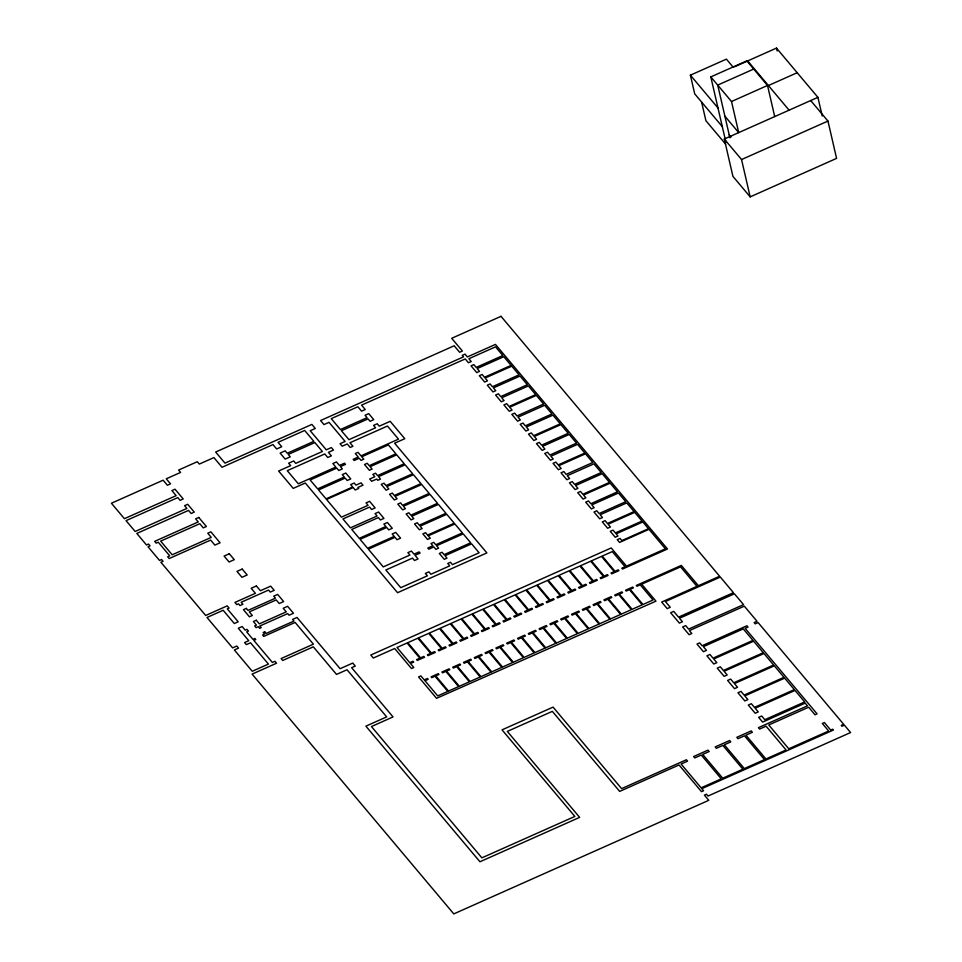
<?xml version="1.0" encoding="UTF-8"?>
<svg xmlns="http://www.w3.org/2000/svg" width="962" height="962" viewBox="0 0 962 962"><rect width="100%" height="100%" fill="white"/><g stroke="black" fill="none" stroke-linecap="round" stroke-linejoin="round"><path stroke-width="1.44" d="M722.306 126.659L694.696 93.831L690.391 75.168L726.394 59.139L733.297 67.34M725.949 142.448L710.81 76.9L746.813 60.859L767.52 85.474L774.711 116.582M734.595 66.763L776.49 48.1L817.904 97.342L822.221 116.005M753.715 69.06L717.712 85.101L729.869 137.734M710.81 76.9L731.517 101.515L767.52 85.474M768.397 85.546L797.197 72.715M810.701 100.541L827.957 121.056L836.579 158.381L750.168 196.873L732.924 176.359L724.302 139.033L817.904 97.342M724.302 139.033L741.558 159.548L827.957 121.056M747.69 60.931L789.105 110.173M690.391 75.168L718.001 107.997M724.903 116.21L738.708 132.624L731.517 101.515M729.208 134.872L731.048 137.061M725.673 144.204L705.904 120.707L701.599 102.044M776.49 48.1L777.164 50.974M741.558 159.548L750.168 196.873M501.022 316.33L451.695 338.299L462.409 351.034L459.632 352.272L454.172 345.779L215.644 452.032L224.976 463.119L311.88 424.41L315.295 428.475L310.221 430.735L326.286 449.831L331.361 447.57L333.465 450.084L328.403 452.344L331.373 455.88L327.753 457.491L324.783 453.956L287.265 470.671L298.304 483.778L335.822 467.075L332.84 463.54L336.459 461.928L339.418 465.452L344.492 463.191L345.478 464.357L340.404 466.618L342.352 468.927L338.804 470.502L336.784 468.109L310.149 479.966L317.64 488.888L344.288 477.02L342.268 474.615L345.803 473.039L350.745 478.92L347.21 480.495L345.19 478.09L318.542 489.959L326.046 498.869L352.681 487L350.661 484.607L354.208 483.032L355.976 485.125L361.039 482.864L362.975 485.161L357.9 487.421L358.742 488.419L355.206 489.995L353.186 487.59L326.539 499.458L341.426 517.171L368.073 505.303L366.053 502.898L369.6 501.322L375.132 507.912L371.597 509.487L369.576 507.082L342.929 518.951L350.433 527.861L377.068 515.993L375.048 513.6L378.595 512.024L383.946 518.386L380.411 519.961L378.391 517.568L351.743 529.437L359.247 538.347L385.882 526.479L383.862 524.074L387.409 522.498L392.28 528.294L388.744 529.87L386.724 527.465L360.077 539.333L367.58 548.244L394.216 536.387L392.195 533.982L395.743 532.407L400.577 538.155L397.029 539.73L395.009 537.325L368.374 549.194L383.261 566.907L409.908 555.038L407.888 552.633L411.423 551.058L414.033 554.16L419.107 551.899L420.093 553.078L415.031 555.339L418.049 558.934L414.514 560.509L412.494 558.116L385.846 569.985L400.745 587.686L427.381 575.817L425.36 573.412L428.908 571.837L430.928 574.242L449.759 565.848L447.739 563.455L450.457 562.241L452.477 564.634L479.124 552.777L471.62 543.855L444.985 555.723L447.005 558.128L444.276 559.343L439.333 553.463L442.051 552.248L444.071 554.653L470.719 542.784L463.227 533.874L436.58 545.743L438.6 548.136L435.882 549.35L433.862 546.945L428.787 549.206L427.801 548.027L432.864 545.779L431 543.554L433.73 542.34L435.75 544.745L462.385 532.876L454.894 523.965L428.246 535.834L430.267 538.239L427.549 539.442L422.871 533.886L425.589 532.671L427.609 535.076L454.256 523.208L446.753 514.297L420.117 526.166L422.138 528.559L419.408 529.773L414.538 523.977L417.255 522.763L419.276 525.168L445.923 513.299L438.419 504.389L411.784 516.257L413.804 518.65L411.075 519.865L406.132 513.997L408.862 512.782L410.882 515.175L437.518 503.306L430.026 494.396L403.379 506.265L405.399 508.67L402.681 509.884L397.799 504.088L400.529 502.873L402.549 505.278L429.184 493.41L421.693 484.499L395.045 496.356L397.065 498.761L394.348 499.975L389.574 494.3L392.304 493.097L394.324 495.49L420.959 483.621L413.468 474.711L386.82 486.58L388.84 488.985L386.123 490.187L381.241 484.403L383.97 483.189L385.99 485.582L412.626 473.725L405.134 464.802L378.487 476.671L380.507 479.076L377.789 480.291L376.731 479.04L371.669 481.289L369.733 478.992L374.807 476.743L372.847 474.41L375.565 473.196L377.585 475.601L404.232 463.732L396.729 454.822L370.093 466.69L372.114 469.083L369.384 470.298L364.514 464.502L367.231 463.287L369.252 465.692L395.899 453.823L388.395 444.913L361.76 456.782L363.78 459.175L361.051 460.389L359.235 458.237L354.16 460.485L353.186 459.319L358.249 457.058L355.291 453.547L358.02 452.332L360.99 455.868L398.496 439.153L387.47 426.034L349.952 442.748L352.922 446.272L350.204 447.486L347.234 443.951L342.159 446.212L340.055 443.71L345.117 441.45L329.052 422.342L323.99 424.603L320.562 420.538L463.504 356.866L462.241 355.375L465.019 354.136L467.376 356.926L495.454 344.42L667.508 548.989L622.51 569.035L621.813 568.217L625.059 566.774L612.289 551.587L602.212 556.084L614.983 571.26L618.217 569.817L618.903 570.634L611.712 573.845L611.014 573.027L614.261 571.584L601.49 556.397L591.414 560.894L604.172 576.07L607.419 574.627L608.104 575.444L600.901 578.655L600.216 577.837L603.451 576.394L590.692 561.207L580.603 565.704L593.374 580.88L596.62 579.437L597.306 580.254L590.103 583.465L589.417 582.647L592.652 581.204L579.882 566.017L569.805 570.514L582.575 585.69L585.81 584.247L586.507 585.076L579.304 588.275L578.619 587.457L581.854 586.014L569.083 570.827L559.006 575.324L571.777 590.5L575.011 589.057L575.709 589.886L568.506 593.085L567.808 592.267L571.055 590.824L558.285 575.649L548.208 580.134L560.978 595.31L564.213 593.867L564.898 594.696L557.707 597.895L557.01 597.077L560.257 595.634L547.486 580.459L537.409 584.944L550.168 600.132L553.415 598.689L554.1 599.506L546.897 602.705L546.212 601.887L549.458 600.444L536.688 585.269L526.599 589.754L539.369 604.942L542.616 603.499L543.302 604.316L536.099 607.527L535.413 606.697L538.648 605.254L525.877 590.079L515.8 594.564L528.571 609.752L531.806 608.309L532.503 609.126L525.3 612.337L524.615 611.507L527.849 610.064L515.079 594.889L505.002 599.374L517.772 614.562L521.007 613.119L521.705 613.936L514.502 617.147L513.804 616.317L517.051 614.874L504.28 599.699L494.203 604.184L506.974 619.372L510.209 617.929L510.894 618.746L503.703 621.957L503.006 621.139L506.252 619.696L493.482 604.509L483.405 608.994L496.164 624.182L499.41 622.739L500.096 623.556L492.893 626.767L492.207 625.949L495.454 624.506L482.683 609.319L472.595 613.816L485.365 628.992L488.612 627.549L489.297 628.366L482.094 631.577L481.409 630.759L484.644 629.316L471.873 614.129L461.796 618.626L474.567 633.802L477.801 632.359L478.499 633.176L471.296 636.387L470.61 635.569L473.845 634.126L461.075 618.939L450.998 623.436L463.768 638.612L467.003 637.169L467.7 637.986L460.497 641.197L459.8 640.379L463.047 638.936L450.276 623.749L440.199 628.246L452.97 643.422L456.204 641.979L456.89 642.796L449.699 646.007L449.001 645.189L452.248 643.746L439.478 628.559L429.401 633.056L442.159 648.232L445.406 646.789L446.091 647.618L438.888 650.817L438.203 649.999L441.45 648.556L428.679 633.369L418.59 637.866L431.361 653.042L434.608 651.599L435.293 652.428L428.09 655.627L427.405 654.809L430.639 653.366L417.869 638.191L407.792 642.676L420.562 657.852L423.797 656.409L424.495 657.238L417.292 660.437L416.606 659.619L419.841 658.176L407.07 643.001L396.993 647.486L409.764 662.674L412.999 661.231L413.696 662.048L410.449 663.491L413.816 667.496L411.495 668.53L394.673 648.52L373.316 658.032L370.791 655.026L611.207 547.943L626.502 566.125L665.379 548.809L648.989 529.316L619.564 542.424L617.243 539.658L620.021 538.419L621.837 540.584L648.484 528.715L642.808 521.969L616.161 533.838L617.989 536.002L615.211 537.241L610.269 531.361L613.047 530.122L615.391 532.924L642.039 521.055L634.728 512.361L608.092 524.23L610.437 527.02L607.659 528.258L602.308 521.897L605.086 520.658L607.431 523.448L634.078 511.592L626.767 502.898L600.132 514.766L602.477 517.556L599.699 518.795L593.987 512.012L596.765 510.774L599.122 513.564L625.757 501.695L618.458 493.013L591.81 504.882L594.155 507.671L591.377 508.91L585.702 502.152L588.479 500.925L590.824 503.715L617.472 491.847L610.161 483.164L583.525 495.021L585.87 497.823L583.092 499.062L577.741 492.688L580.519 491.45L582.864 494.252L609.511 482.383L602.2 473.701L575.565 485.557L577.909 488.359L575.132 489.586L569.456 482.84L572.234 481.601L574.579 484.391L601.214 472.522L593.915 463.84L567.267 475.709L569.624 478.499L566.846 479.737L561.026 472.811L563.804 471.572L566.149 474.362L592.784 462.506L585.485 453.811L558.838 465.68L561.195 468.47L558.417 469.709L553.066 463.347L555.844 462.109L558.188 464.899L584.824 453.042L577.525 444.348L550.877 456.216L553.234 459.006L550.456 460.245L544.745 453.463L547.522 452.224L549.867 455.014L576.515 443.145L569.215 434.463L542.568 446.332L544.913 449.122L542.135 450.36L536.459 443.602L539.237 442.376L541.582 445.165L568.229 433.297L560.918 424.615L534.283 436.471L536.628 439.273L533.85 440.5L528.499 434.139L531.277 432.9L533.621 435.702L560.269 423.833L552.958 415.151L526.322 427.008L528.667 429.81L525.889 431.036L520.202 424.29L522.979 423.052L525.336 425.841L551.972 413.973L544.672 405.291L518.025 417.159L520.37 419.949L517.592 421.188L511.868 414.382L514.646 413.143L517.003 415.933L543.638 404.064L536.339 395.382L509.692 407.251L512.049 410.04L509.271 411.279L503.908 404.918L506.697 403.679L509.042 406.469L535.678 394.6L528.378 385.918L501.731 397.787L504.088 400.577L501.31 401.815L495.598 395.033L498.376 393.795L500.721 396.584L527.368 384.716L520.057 376.034L493.422 387.902L495.767 390.692L492.989 391.931L487.313 385.173L490.091 383.934L492.436 386.724L519.071 374.855L511.772 366.173L485.125 378.042L487.481 380.832L484.704 382.07L479.353 375.709L482.13 374.471L484.475 377.26L511.111 365.392L503.811 356.71L477.164 368.578L479.521 371.368L476.743 372.607L471.055 365.849L473.833 364.61L476.19 367.412L502.825 355.543L495.526 346.861L468.879 358.718L471.224 361.52L468.446 362.746L465.235 358.934L361.544 405.122L365.247 409.523L361.58 411.159L357.876 406.758L331.241 418.626L340.416 429.533L367.063 417.676L365.043 415.271L368.711 413.636L373.761 419.648L370.093 421.284L368.073 418.879L341.438 430.748L348.929 439.658L375.577 427.801L373.557 425.396L377.224 423.761L379.268 426.19L390.175 421.332L404.786 438.696L394.624 443.217L486.88 552.909L397.559 592.7L305.291 483.008L293.23 488.383L278.619 471.019L290.692 465.644L288.648 463.215L293.711 460.954L295.731 463.359L322.378 451.491L314.875 442.58L288.239 454.449L290.259 456.854L285.185 459.102L280.134 453.09L285.197 450.829L287.217 453.234L313.852 441.366L304.677 430.459L278.042 442.328L281.734 446.729L276.671 448.977L272.967 444.576L222.042 467.267L213.901 457.587L199.302 464.081L197.306 461.712L178.595 470.045L180.591 472.414L166.27 478.799L170.514 483.862L167.4 485.245L163.155 480.194L111.412 503.234L124.399 518.686L176.142 495.646L171.897 490.584L175.012 489.201L183.213 498.953L180.098 500.348L177.79 497.594L126.046 520.646L135.161 531.481L186.905 508.429L184.596 505.687L187.71 504.304L194.276 512.109L191.161 513.492L188.552 510.389L136.808 533.441L146.513 544.985L148.569 544.059L150.072 545.839L148.016 546.753L159.512 560.437L161.568 559.523L163.047 561.279L160.894 562.229L205.676 615.464L227.212 605.868L229.064 608.068L227.297 608.85L238.191 621.801L234.307 623.52L223.16 610.269L206.998 617.472L232.6 647.895L236.76 646.043L238.516 648.123L234.355 649.987L252.26 671.272L268.422 664.081L250.505 642.784L246.344 644.636L244.588 642.556L248.761 640.704L238.299 628.27L242.183 626.551L245.202 630.146L246.969 629.352L248.424 631.084L246.657 631.878L252.934 639.333L254.906 638.455L255.772 639.489L253.8 640.367L272.378 662.457L274.952 661.315L276.551 663.215L252.104 674.109L453.787 913.9L708.766 800.324L704.4 795.129L706.481 794.203L708.02 796.043L850.588 732.539L844.383 725.144L841.942 726.238L841.245 725.42L843.686 724.326L758.104 622.57L755.23 623.857L754.148 622.57L757.022 621.284L744.299 606.156L689.381 630.615L691.81 633.501L689.117 634.692L682.635 626.983L685.678 625.625L688.612 629.112L743.53 604.641L734.415 593.807L679.497 618.265L682.419 621.753L679.376 623.111L670.646 612.734L673.701 611.375L678.523 617.123L733.441 592.664L720.334 577.068L665.415 601.527L670.249 607.275L667.195 608.633L661.676 602.068L696.957 586.351L680.567 566.858L641.678 584.187L655.952 601.154L436.556 698.328L418.566 676.935L420.887 675.901L424.254 679.906L427.501 678.463L428.186 679.28L424.951 680.723L437.71 695.899L447.799 691.413L435.028 676.238L431.782 677.681L431.096 676.851L438.299 673.653L438.985 674.47L435.75 675.913L448.52 691.089L458.597 686.603L445.827 671.416L442.592 672.859L441.895 672.041L449.098 668.843L449.783 669.66L446.548 671.103L459.319 686.279L469.396 681.793L456.625 666.606L453.391 668.049L452.693 667.231L459.896 664.02L460.594 664.85L457.347 666.293L470.117 681.469L480.194 676.983L467.424 661.796L464.189 663.239L463.504 662.421L470.695 659.211L471.392 660.04L468.145 661.483L480.916 676.659L491.005 672.173L478.234 656.986L474.987 658.429L474.302 657.611L481.505 654.4L482.19 655.23L478.956 656.673L491.714 671.849L501.803 667.363L489.033 652.176L485.786 653.619L485.101 652.801L492.303 649.591L492.989 650.408L489.754 651.851L502.525 667.039L512.602 662.553L499.831 647.366L496.596 648.809L495.899 647.991L503.102 644.78L503.787 645.598L500.553 647.041L513.323 662.229L523.4 657.731L510.63 642.556L507.395 643.999L506.697 643.181L513.9 639.971L514.598 640.788L511.351 642.231L524.122 657.419L534.199 652.921L521.428 637.746L518.193 639.189L517.508 638.371L524.699 635.16L525.396 635.978L522.15 637.421L534.92 652.609L545.009 648.111L532.239 632.936L528.992 634.379L528.306 633.561L535.509 630.351L536.195 631.168L532.96 632.611L545.719 647.799L555.808 643.301L543.037 628.126L539.79 629.569L539.105 628.751L546.308 625.54L546.993 626.358L543.758 627.801L556.529 642.989L566.606 638.491L553.835 623.316L550.601 624.759L549.903 623.929L557.106 620.731L557.792 621.548L554.557 622.991L567.327 638.167L577.404 633.681L564.634 618.506L561.399 619.949L560.702 619.119L567.905 615.921L568.602 616.738L565.355 618.181L578.126 633.357L588.203 628.871L575.432 613.684L572.198 615.139L571.512 614.309L578.703 611.11L579.401 611.928L576.154 613.371L588.924 628.547L599.013 624.061L586.243 608.874L582.996 610.317L582.311 609.499L589.514 606.288L590.199 607.118L586.964 608.561L599.723 623.737L609.812 619.251L597.041 604.064L593.794 605.507L593.109 604.689L600.312 601.478L600.997 602.308L597.763 603.751L610.533 618.927L620.61 614.441L607.84 599.254L604.605 600.697L603.908 599.879L611.11 596.668L611.796 597.498L608.561 598.941L621.332 614.117L631.409 609.631L618.638 594.444L615.403 595.887L614.706 595.069L621.909 591.858L622.606 592.676L619.36 594.119L632.13 609.307L642.207 604.821L629.437 589.634L626.202 591.077L625.516 590.259L632.707 587.048L633.405 587.866L630.158 589.309L642.929 604.497L653.018 600.011L640.247 584.824L637 586.267L636.315 585.449L681.312 565.403L698.4 585.714L719.636 576.25L501.022 316.33M198.761 517.448L195.647 518.831L198.256 521.933L154.69 541.341L156.181 543.121L158.249 542.195L169.745 555.88L167.689 556.794L169.168 558.549L210.642 540.079L214.875 545.117L220.082 542.796L210.87 531.83L207.756 533.225L211.255 537.385L172.186 554.797L160.678 541.113L199.759 523.713L203.259 527.873L206.373 526.491L198.761 517.448M229.305 553.751L224.098 556.072L229.076 561.988L234.283 559.668L229.305 553.751M242.196 569.071L236.977 571.392L241.955 577.32L247.174 574.999L242.196 569.071M256.385 585.954L251.178 588.275L255.411 593.313L234.92 602.44L236.76 604.629L238.528 603.847L239.983 605.567L242.881 604.28L241.185 602.26L268.578 590.067L270.274 592.075L274.194 590.331L270.671 586.147L260.401 590.716L256.385 585.954M246.332 608.381L243.434 609.667L249.423 616.798L252.321 615.5L249.302 611.904L276.19 599.927L279.208 603.523L283.634 601.551L277.645 594.432L273.725 596.175L275.421 598.196L248.028 610.389L246.332 608.381M256.313 620.249L253.415 621.548L256.433 625.144L254.677 625.925L256.12 627.657L258.285 626.695L259.668 628.318L261.207 627.633L259.836 625.997L287.686 613.6L289.057 615.223L293.47 613.263L287.626 606.3L283.213 608.273L286.231 611.868L259.343 623.845L256.313 620.249M264.742 631.83L263.191 632.515L264.562 634.15L262.59 635.028L263.756 636.411L295.13 622.438L313.408 644.179L281.108 658.561L282.708 660.473L313.323 646.837L336.532 674.422L347.017 669.744L386.676 716.906L365.885 726.154L479.954 861.772L579.629 817.375L507.323 731.409L552.344 711.363L619.672 791.401L679.028 764.958L701.49 791.666L703.559 790.74L701.815 788.66L833.453 730.014L832.755 729.196L830.735 730.098L824.362 722.534L822.306 723.46L828.667 731.024L788.78 748.785L768.758 724.987L808.645 707.226L815.006 714.79L817.075 713.864L745.141 628.342L748.027 627.056L746.945 625.769L702.104 645.742L699.687 642.869L696.993 644.059L703.438 651.719L706.481 650.36L703.378 646.668L743.265 628.895L752.933 640.391L713.034 658.152L709.932 654.461L706.89 655.819L713.792 664.02L716.834 662.674L713.732 658.982L753.619 641.209L763.287 652.693L723.388 670.466L720.285 666.774L717.243 668.133L724.145 676.334L727.188 674.975L724.085 671.284L763.972 653.523L773.628 665.007L733.741 682.779L730.639 679.076L727.597 680.435L734.499 688.648L737.541 687.289L734.439 683.597L774.326 665.824L783.982 677.32L744.095 695.081L740.993 691.389L737.95 692.748L744.853 700.949L747.895 699.602L744.792 695.899L784.679 678.138L794.335 689.622L754.448 707.395L751.346 703.703L748.304 705.062L755.206 713.263L758.248 711.904L755.146 708.212L795.033 690.451L804.689 701.935L764.802 719.708L761.7 716.005L758.657 717.363L762.625 722.089L805.194 703.126L807.479 705.831L758.417 727.681L759.595 729.076L766.077 726.19L786.086 749.987L765.92 758.97L745.911 735.172L752.392 732.286L751.214 730.892L736.82 737.301L737.986 738.696L744.468 735.81L764.489 759.607L744.323 768.59L724.314 744.792L730.783 741.906L729.617 740.512L715.211 746.921L716.389 748.316L722.871 745.43L742.88 769.227L722.727 778.21L702.705 754.412L709.186 751.526L708.008 750.132L693.614 756.541L694.78 757.936L701.262 755.05L721.284 778.847L701.118 787.83L681.108 764.032L687.589 761.146L686.411 759.752L621.608 788.624L553.066 707.118L502.032 729.857L574.855 816.437L481.878 857.851L371.44 726.55L393.037 716.931L351.635 667.688L355.267 666.077L352.741 663.071L340.103 668.698L297.005 617.46L292.592 619.42L293.963 621.055L266.113 633.465L264.742 631.83"/></g></svg>
